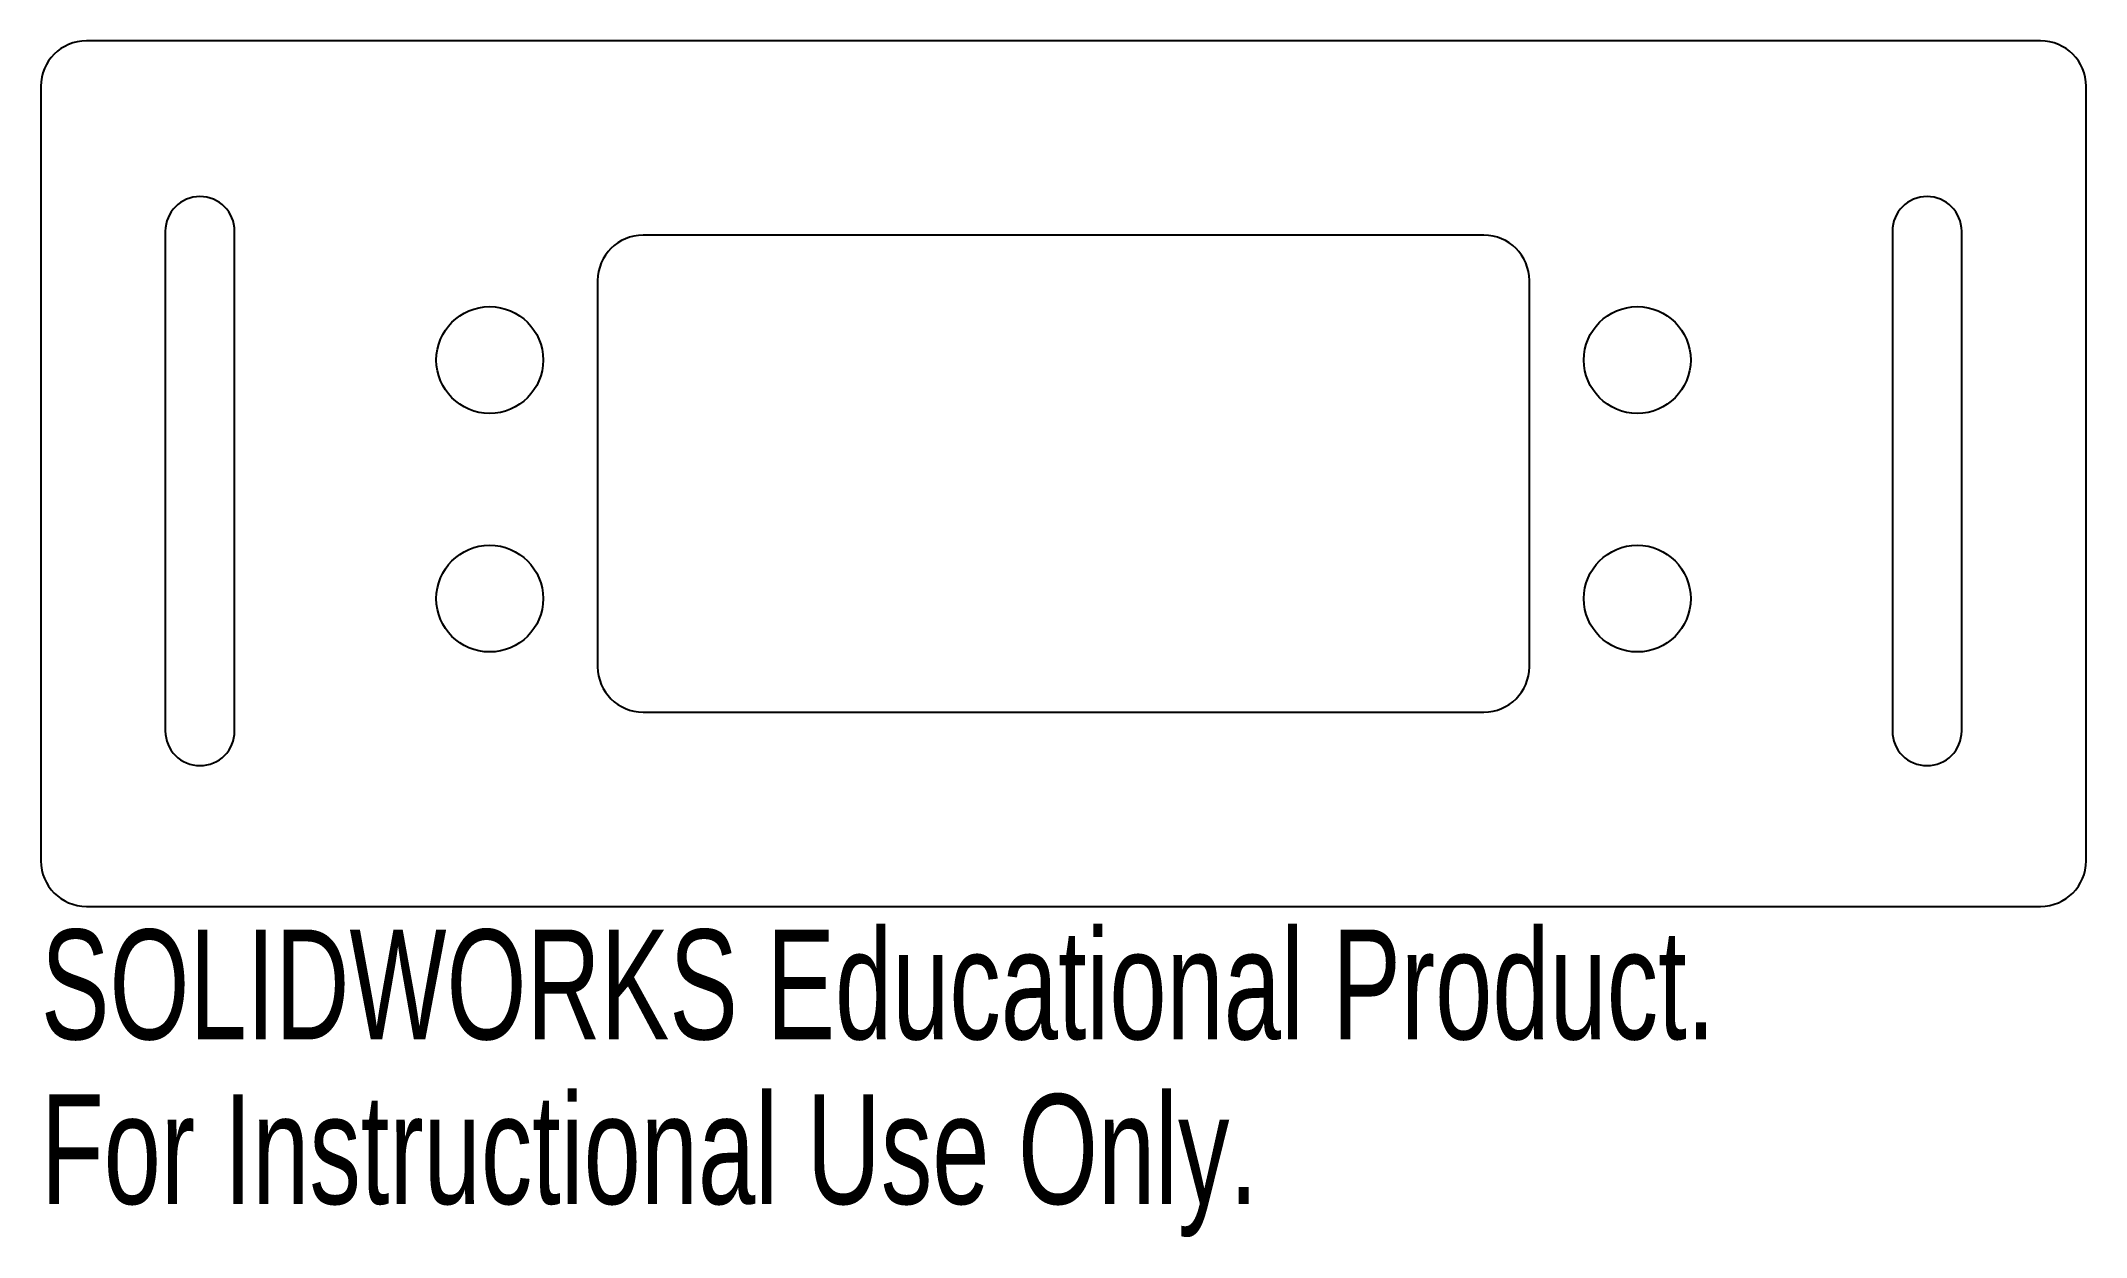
# Model space of a CAD drawing. Header units: millimetres. Extents: x -45 to 45, y -33.6 to 19.1.
import ezdxf

# ---------------------------------------------------------------- set-up
doc = ezdxf.new("R2010")
doc.units = ezdxf.units.MM
doc.styles.add('SLDTEXTSTYLE0', font='TXT', dxfattribs={"width": 0.7})

msp = doc.modelspace()

# ---------------------------------------------------------------- linework, layer by layer
at = {"color": 7, "linetype": 'Continuous', "lineweight": 25}
for p, q in [((43, 19.05), (-43, 19.05)), ((-45, 17.05), (-45, -17.05)), ((45, -17.05), (45, 17.05)), ((-39.525, 10.67), (-39.525, -11.33)), ((-36.475, -11.33), (-36.475, 10.67)), ((18.5, 10.5), (-18.5, 10.5)), ((36.475, 10.67), (36.475, -11.33)), ((39.525, -11.33), (39.525, 10.67)), ((-20.5, 8.5), (-20.5, -8.5)), ((20.5, -8.5), (20.5, 8.5)), ((-18.5, -10.5), (18.5, -10.5)), ((-43, -19.05), (43, -19.05))]:
    msp.add_line(p, q, dxfattribs=at)
for centre in [(-25.25, 5), (25.25, 5), (-25.25, -5.503), (25.25, -5.503)]:
    msp.add_circle(centre, 2.35, dxfattribs=at)
for centre, radius, start, end in [((-43, 17.05), 2, 90, 180), ((43, 17.05), 2, 0, 90), ((-38, 10.67), 1.525, 0, 180), ((38, 10.67), 1.525, 0, 180), ((-18.5, 8.5), 2, 90, 180), ((18.5, 8.5), 2, 0, 90), ((-18.5, -8.5), 2, 180, 270), ((18.5, -8.5), 2, 270, 0), ((-38, -11.33), 1.525, 180, 0), ((38, -11.33), 1.525, 180, 0), ((-43, -17.05), 2, 180, 270), ((43, -17.05), 2, 270, 0)]:
    msp.add_arc(centre, radius, start, end, dxfattribs=at)

# ---------------------------------------------------------------- texts
at = {"color": 7, "linetype": 'Continuous', "char_height": 4.83362, "attachment_point": 1, "style": 'SLDTEXTSTYLE0'}
for s, insert in [('SOLIDWORKS Educational Product.', (-45, -20.07)), ('For Instructional Use Only.', (-45, -27.32))]:
    msp.add_mtext(s, dxfattribs=dict(at, insert=insert))

doc.saveas('drawing.dxf')
